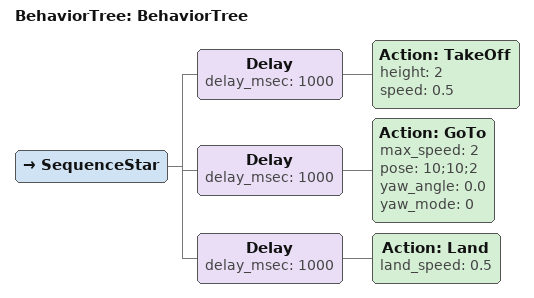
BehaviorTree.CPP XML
<?xml version="1.0"?>
<root main_tree_to_execute="BehaviorTree">
    <BehaviorTree ID="BehaviorTree">
        <SequenceStar>
            <Delay delay_msec="1000">
                <Action ID="TakeOff" height="2" speed="0.5"/>
            </Delay>
            <Delay delay_msec="1000">
                <Action ID="GoTo" max_speed="2" pose="10;10;2" yaw_angle="0.0" yaw_mode="0"/>
            </Delay>
            <Delay delay_msec="1000">
                <Action ID="Land" land_speed="0.5"/>
            </Delay>
        </SequenceStar>
    </BehaviorTree>
</root>
